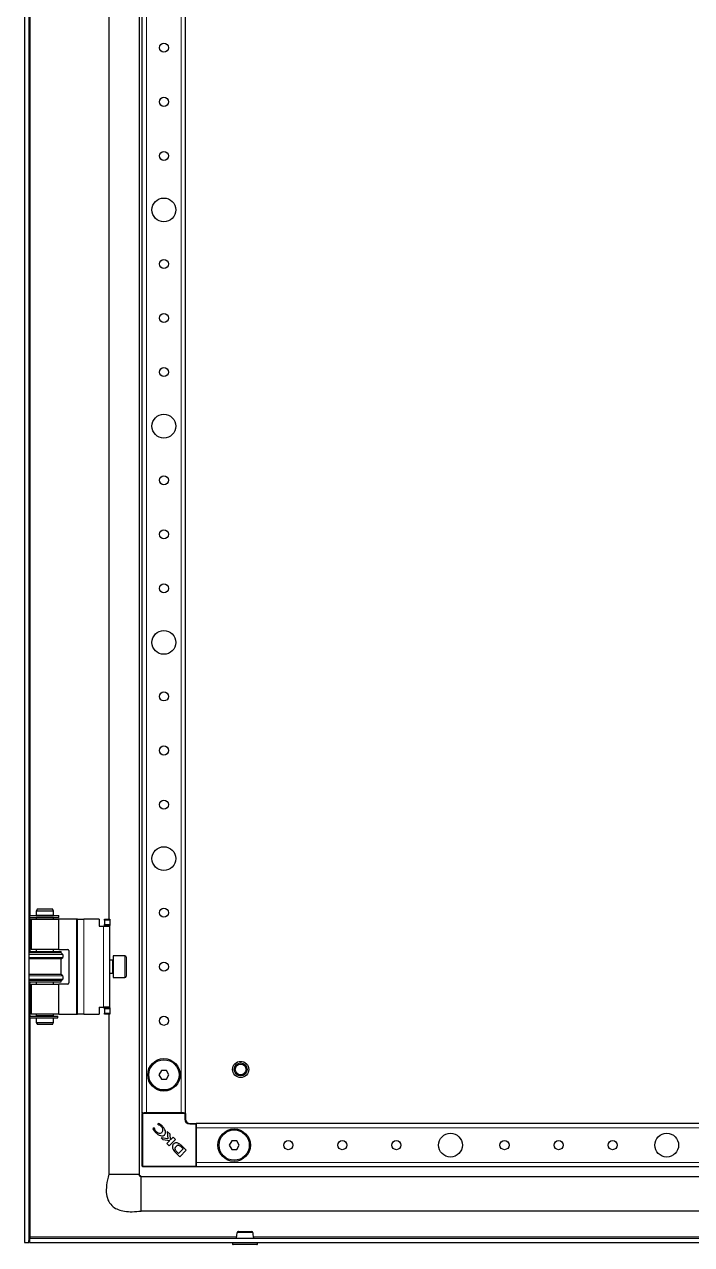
# Model space of a CAD drawing. Header units: millimetres. Extents: x -1412 to 3090, y -1547 to 1219.
# Drawn here: x -919 to -611, y -1100 to -535 of the extents above; entities that cross this region are included whole.
import ezdxf

# ---------------------------------------------------------------- set-up
doc = ezdxf.new("R2010")
doc.units = ezdxf.units.MM

msp = doc.modelspace()

# ---------------------------------------------------------------- linework, layer by layer
at = {"color": 7, "linetype": 'Continuous', "lineweight": 25}
for p, q in [((-919.44, 656.28), (-919.44, -1098.72)), ((-917.44, 656.28), (-917.44, -1098.72)), ((-866.44, 624.78), (-866.44, -1067.22)), ((-864.94, -1038.72), (-864.94, 596.28)), ((-844.94, -1038.72), (-844.94, 596.28)), ((-880.44, -518.22), (-880.44, -949.22)), ((-917.09, -947.52), (-917.09, -948.42)), ((-917.09, -947.52), (-903.62, -947.52)), ((-913.36, -944.47), (-913.94, -945.47)), ((-913.94, -945.47), (-913.94, -947.47)), ((-910.47, -945.47), (-913.94, -945.47)), ((-905.94, -947.47), (-913.94, -947.47)), ((-913.44, -947.47), (-913.44, -947.52)), ((-913.36, -944.47), (-910.39, -944.47)), ((-905.94, -945.47), (-910.47, -945.47)), ((-910.39, -944.47), (-906.52, -944.47)), ((-905.94, -945.47), (-906.52, -944.47)), ((-906.44, -947.52), (-906.44, -947.47)), ((-905.94, -947.47), (-905.94, -945.47)), ((-903.62, -947.52), (-903.57, -947.52)), ((-903.57, -948.42), (-903.57, -947.52)), ((-917.09, -948.42), (-903.62, -948.42)), ((-916.39, -949.22), (-916.39, -963.22)), ((-916.39, -949.22), (-903.49, -949.22)), ((-913.94, -948.47), (-913.94, -949.22)), ((-905.94, -948.47), (-913.94, -948.47)), ((-913.44, -948.42), (-913.44, -948.47)), ((-906.44, -948.47), (-906.44, -948.42)), ((-905.94, -949.22), (-905.94, -948.47)), ((-903.62, -948.42), (-903.57, -948.42)), ((-903.49, -963.22), (-903.49, -949.22)), ((-895.39, -949.22), (-903.49, -949.22)), ((-894.89, -949.22), (-895.39, -949.22)), ((-894.89, -949.22), (-891.89, -949.22)), ((-894.89, -993.22), (-894.89, -949.22)), ((-884.89, -949.22), (-891.89, -949.22)), ((-884.89, -949.22), (-884.89, -952.52)), ((-884.89, -952.52), (-882.89, -952.52)), ((-882.89, -952.52), (-879.89, -952.52)), ((-882.39, -949.22), (-879.89, -949.22)), ((-882.39, -949.72), (-882.39, -949.22)), ((-882.39, -949.72), (-882.39, -951.72)), ((-882.39, -952.22), (-882.39, -951.72)), ((-879.89, -952.22), (-882.39, -952.22)), ((-882.39, -952.22), (-882.39, -952.52)), ((-879.89, -949.22), (-879.89, -949.72)), ((-879.89, -949.72), (-879.89, -951.72)), ((-879.89, -951.72), (-879.89, -952.22)), ((-879.89, -952.52), (-879.89, -952.22)), ((-879.89, -989.92), (-879.89, -952.52)), ((-917.44, -964.22), (-902.44, -964.22)), ((-902.44, -964.82), (-917.44, -964.82)), ((-903.49, -963.22), (-916.39, -963.22)), ((-913.94, -963.22), (-913.94, -964.22)), ((-905.94, -964.22), (-905.94, -963.22)), ((-903.49, -963.22), (-899.39, -963.22)), ((-902.44, -964.82), (-902.44, -964.22)), ((-901.74, -965.5), (-902.44, -964.82)), ((-898.89, -963.72), (-898.89, -978.72)), ((-902.44, -967.62), (-917.44, -967.62)), ((-902.44, -967.62), (-901.74, -966.93)), ((-902.44, -974.82), (-902.44, -967.62)), ((-878.64, -968.22), (-879.89, -968.22)), ((-872.99, -966.22), (-878.39, -966.22)), ((-878.39, -966.22), (-878.39, -971.22)), ((-872.39, -966.82), (-872.39, -971.22)), ((-902.44, -974.82), (-917.44, -974.82)), ((-901.74, -975.5), (-902.44, -974.82)), ((-879.89, -974.22), (-878.64, -974.22)), ((-878.39, -971.22), (-878.39, -976.22)), ((-878.39, -976.22), (-872.99, -976.22)), ((-872.39, -971.22), (-872.39, -975.62)), ((-902.44, -977.62), (-917.44, -977.62)), ((-917.44, -978.22), (-902.44, -978.22)), ((-916.39, -979.22), (-916.39, -993.22)), ((-916.39, -979.22), (-903.49, -979.22)), ((-913.94, -978.22), (-913.94, -979.22)), ((-905.94, -979.22), (-905.94, -978.22)), ((-903.49, -993.22), (-903.49, -979.22)), ((-899.39, -979.22), (-903.49, -979.22)), ((-902.44, -977.62), (-901.74, -976.93)), ((-902.44, -978.22), (-902.44, -977.62)), ((-884.89, -989.92), (-882.89, -989.92)), ((-884.89, -989.92), (-884.89, -993.22)), ((-879.89, -989.92), (-882.89, -989.92)), ((-882.39, -989.92), (-882.39, -990.22)), ((-882.39, -990.22), (-879.89, -990.22)), ((-882.39, -990.72), (-882.39, -990.22)), ((-882.39, -990.72), (-882.39, -992.72)), ((-882.39, -993.22), (-882.39, -992.72)), ((-879.89, -990.22), (-879.89, -989.92)), ((-879.89, -990.22), (-879.89, -990.72)), ((-879.89, -990.72), (-879.89, -992.72)), ((-879.89, -992.72), (-879.89, -993.22)), ((-917.09, -994.02), (-917.09, -994.92)), ((-917.09, -994.02), (-904.1, -994.02)), ((-917.09, -994.92), (-904.1, -994.92)), ((-903.49, -993.22), (-916.39, -993.22)), ((-913.94, -993.22), (-913.94, -993.97)), ((-905.94, -993.97), (-913.94, -993.97)), ((-913.94, -994.97), (-913.94, -996.97)), ((-905.94, -994.97), (-913.94, -994.97)), ((-913.94, -996.97), (-913.36, -997.97)), ((-913.94, -996.97), (-905.94, -996.97)), ((-913.44, -993.97), (-913.44, -994.02)), ((-913.44, -994.92), (-913.44, -994.97)), ((-906.52, -997.97), (-913.36, -997.97)), ((-906.52, -997.97), (-905.94, -996.97)), ((-906.44, -994.02), (-906.44, -993.97)), ((-906.44, -994.97), (-906.44, -994.92)), ((-905.94, -993.97), (-905.94, -993.22)), ((-905.94, -996.97), (-905.94, -994.97)), ((-904.1, -994.02), (-904.02, -994.02)), ((-904.1, -994.92), (-904.02, -994.92)), ((-904.02, -994.92), (-904.02, -994.02)), ((-904.02, -994.02), (-904, -994.02)), ((-904.02, -994.92), (-904, -994.92)), ((-904, -994.92), (-904, -994.02)), ((-903.49, -993.22), (-895.39, -993.22)), ((-895.39, -993.22), (-894.89, -993.22)), ((-891.89, -993.22), (-894.89, -993.22)), ((-891.89, -993.22), (-884.89, -993.22)), ((-879.89, -993.22), (-882.39, -993.22)), ((-880.44, -993.22), (-880.44, -1067.22)), ((-856.09, -1019.22), (-857.25, -1021.22)), ((-857.25, -1021.22), (-856.09, -1023.22)), ((-853.78, -1019.22), (-856.09, -1019.22)), ((-852.63, -1021.22), (-853.78, -1019.22)), ((-853.78, -1023.22), (-852.63, -1021.22)), ((-856.09, -1023.22), (-853.78, -1023.22)), ((-864.64, -1038.72), (-864.94, -1038.72)), ((-864.94, -1063.42), (-864.94, -1039.02)), ((-864.64, -1038.72), (-863.99, -1038.72)), ((-862.94, -1038.72), (-863.99, -1038.72)), ((-846.94, -1038.72), (-862.94, -1038.72)), ((-857.31, -1043.72), (-857.82, -1043.97)), ((-845.89, -1038.72), (-846.94, -1038.72)), ((-845.89, -1038.72), (-845.24, -1038.72)), ((-844.94, -1038.72), (-845.24, -1038.72)), ((-844.94, -1039.02), (-844.94, -1041.72)), ((-842.94, -1043.72), (-840.24, -1043.72)), ((-459.94, -1043.72), (-839.94, -1043.72)), ((-839.94, -1043.72), (-839.94, -1044.02)), ((-859.39, -1045.78), (-860.08, -1046.11)), ((-859.26, -1045.92), (-859.39, -1045.78)), ((-857.82, -1043.97), (-857.71, -1044.08)), ((-853.35, -1047.35), (-853.17, -1050.82)), ((-852.07, -1048.63), (-853.35, -1047.35)), ((-851.89, -1051.29), (-852.07, -1048.63)), ((-839.94, -1044.02), (-839.94, -1044.66)), ((-839.94, -1044.66), (-839.94, -1045.72)), ((-839.94, -1045.72), (-839.94, -1061.72)), ((-856.27, -1050.35), (-855.47, -1051.14)), ((-853.17, -1050.82), (-856.27, -1050.35)), ((-855.47, -1051.14), (-852.21, -1051.63)), ((-852.21, -1051.63), (-853.6, -1053.02)), ((-853.6, -1053.02), (-852.55, -1054.07)), ((-852.55, -1054.07), (-849.59, -1051.11)), ((-850.65, -1050.05), (-851.89, -1051.29)), ((-849.59, -1051.11), (-850.65, -1050.05)), ((-846.07, -1055.37), (-846.75, -1054.71)), ((-846.48, -1054.22), (-846.49, -1054.2)), ((-844.59, -1056.11), (-846.48, -1054.22)), ((-823.59, -1051.72), (-824.75, -1053.72)), ((-824.75, -1053.72), (-823.59, -1055.72)), ((-821.28, -1051.72), (-823.59, -1051.72)), ((-820.13, -1053.72), (-821.28, -1051.72)), ((-821.28, -1055.72), (-820.13, -1053.72)), ((-849.54, -1057.08), (-847.55, -1059.07)), ((-848.99, -1056.83), (-848.25, -1057.55)), ((-848.25, -1057.55), (-846.07, -1055.37)), ((-847.55, -1059.07), (-844.59, -1056.11)), ((-823.59, -1055.72), (-821.28, -1055.72)), ((-840.24, -1063.72), (-864.64, -1063.72)), ((-839.94, -1061.72), (-839.94, -1062.77)), ((-839.94, -1062.77), (-839.94, -1063.42)), ((-839.94, -1063.42), (-839.94, -1063.72)), ((-459.94, -1063.72), (-839.94, -1063.72)), ((-865.44, -1068.22), (-459.34, -1068.22)), ((-332.44, -1084.22), (-865.44, -1084.22)), ((-919.44, -1098.72), (-917.44, -1098.72)), ((-917.14, -1096.72), (-326.74, -1096.72)), ((-917.14, -1096.72), (-917.14, -1098.72)), ((-917.14, -1098.72), (-326.74, -1098.72)), ((-917.04, -1096.72), (-916.84, -1096.12)), ((-823.19, -1098.72), (-823.19, -1099.47)), ((-820.45, -1099.72), (-822.94, -1099.72)), ((-811.94, -1099.72), (-820.45, -1099.72)), ((-811.69, -1099.47), (-811.69, -1098.72))]:
    msp.add_line(p, q, dxfattribs=at)
at = {"color": 8, "linetype": 'Continuous', "lineweight": 18}
for p, q in [((-862.94, -1038.72), (-862.94, 596.28)), ((-846.94, -1038.72), (-846.94, 596.28)), ((-916.84, -947.52), (-916.84, -519.92)), ((-903.62, -947.52), (-903.62, -948.42)), ((-916.84, -964.22), (-916.84, -948.42)), ((-895.39, -949.22), (-895.39, -993.22)), ((-891.89, -993.22), (-891.89, -949.22)), ((-882.89, -989.92), (-882.89, -952.52)), ((-879.89, -949.72), (-882.39, -949.72)), ((-882.39, -951.72), (-879.89, -951.72)), ((-901.74, -965.5), (-917.44, -965.5)), ((-901.74, -966.93), (-917.44, -966.93)), ((-878.64, -974.22), (-878.64, -968.22)), ((-872.99, -971.22), (-872.99, -966.22)), ((-901.74, -975.5), (-917.44, -975.5)), ((-872.99, -976.22), (-872.99, -971.22)), ((-901.74, -976.93), (-917.44, -976.93)), ((-916.84, -994.02), (-916.84, -978.22)), ((-879.89, -990.72), (-882.39, -990.72)), ((-882.39, -992.72), (-879.89, -992.72)), ((-916.84, -1096.12), (-916.84, -994.92)), ((-904.1, -994.02), (-904.1, -994.92)), ((-864.94, -1039.02), (-864.64, -1039.02)), ((-864.64, -1038.72), (-864.64, -1039.02)), ((-864.64, -1039.02), (-864.64, -1063.42)), ((-845.24, -1039.02), (-864.64, -1039.02)), ((-845.24, -1038.72), (-845.24, -1039.02)), ((-845.24, -1041.72), (-845.24, -1039.02)), ((-845.24, -1039.02), (-844.94, -1039.02)), ((-844.94, -1041.72), (-845.24, -1041.72)), ((-842.94, -1043.72), (-842.94, -1044.02)), ((-840.24, -1043.72), (-840.24, -1044.02)), ((-840.24, -1044.02), (-842.94, -1044.02)), ((-840.24, -1063.42), (-840.24, -1044.02)), ((-840.24, -1044.02), (-839.94, -1044.02)), ((-459.94, -1045.72), (-839.94, -1045.72)), ((-864.64, -1063.42), (-864.94, -1063.42)), ((-864.64, -1063.42), (-840.24, -1063.42)), ((-864.64, -1063.42), (-864.64, -1063.72)), ((-840.24, -1063.42), (-840.24, -1063.72)), ((-840.24, -1063.42), (-839.94, -1063.42)), ((-459.94, -1061.72), (-839.94, -1061.72)), ((-821.41, -1096.12), (-916.84, -1096.12)), ((-823.19, -1099.47), (-820.58, -1099.47)), ((-820.58, -1099.47), (-811.69, -1099.47)), ((-430.41, -1096.12), (-813.47, -1096.12))]:
    msp.add_line(p, q, dxfattribs=at)
at = {"color": 7, "linetype": 'Continuous', "lineweight": 25}
for centre, radius in [((-854.94, -546.22), 2.1), ((-854.94, -571.22), 2.1), ((-854.94, -596.22), 2.1), ((-854.94, -621.22), 5.5), ((-854.94, -646.22), 2.1), ((-854.94, -671.22), 2.1), ((-854.94, -696.22), 2.1), ((-854.94, -721.22), 5.5), ((-854.94, -746.22), 2.1), ((-854.94, -771.22), 2.1), ((-854.94, -796.22), 2.1), ((-854.94, -821.22), 5.5), ((-854.94, -846.22), 2.1), ((-854.94, -871.22), 2.1), ((-854.94, -896.22), 2.1), ((-854.94, -921.22), 5.5), ((-854.94, -946.22), 2.1), ((-854.94, -971.22), 2.1), ((-854.94, -996.22), 2.1), ((-854.94, -1021.22), 7.5), ((-854.94, -1021.22), 7), ((-819.44, -1018.72), 3.75), ((-819.44, -1018.72), 3), ((-819.44, -1018.72), 2.5), ((-822.44, -1053.72), 7.5), ((-822.44, -1053.72), 7), ((-722.44, -1053.72), 5.5), ((-622.44, -1053.72), 5.5), ((-797.44, -1053.72), 2.1), ((-772.44, -1053.72), 2.1), ((-747.44, -1053.72), 2.1), ((-697.44, -1053.72), 2.1), ((-672.44, -1053.72), 2.1), ((-647.44, -1053.72), 2.1)]:
    msp.add_circle(centre, radius, dxfattribs=at)
for centre, radius, start, end in [((-899.39, -963.72), 0.5, 0, 90), ((-902.44, -966.22), 1, 314.427, 45.573), ((-878.64, -967.97), 0.25, 270, 0), ((-872.99, -966.82), 0.6, 0, 90), ((-902.44, -976.22), 1, 314.427, 45.573), ((-878.64, -974.47), 0.25, 0, 90), ((-872.99, -975.62), 0.6, 270, 0), ((-899.39, -978.72), 0.5, 270, 0), ((-864.64, -1039.02), 0.3, 90, 180), ((-845.24, -1039.02), 0.3, 0, 90), ((-842.94, -1041.72), 2, 180, 270), ((-840.24, -1044.02), 0.3, 0, 90), ((-856.94, -1046.21), 1.97, 218.454, 305.887), ((-857.34, -1046.64), 1.94, 323.3097, 52.3464), ((-846.33, -1053.42), 4.87, 200.3445, 228.7777), ((-844.52, -1052.64), 6.12, 216.9888, 223.0744), ((-864.64, -1063.42), 0.3, 180, 270), ((-840.24, -1063.42), 0.3, 270, 0), ((-820.55, -1094.22), 0.5, 89.9637, 164.834), ((-814.33, -1094.22), 0.5, 15.2465, 90.046), ((-822.94, -1099.47), 0.25, 180, 270), ((-811.94, -1099.47), 0.25, 270, 0)]:
    msp.add_arc(centre, radius, start, end, dxfattribs=at)
at = {"color": 8, "linetype": 'Continuous', "lineweight": 18}
msp.add_arc((-842.94, -1041.72), 2.3, 180, 270, dxfattribs=at)
at = {"color": 7, "linetype": 'Continuous', "lineweight": 25}
for points, knots in [([(-855.8, -1044.82), (-856.07, -1044.58), (-856.53, -1044.15), (-857.08, -1043.85), (-857.31, -1043.72)], [0, 0, 0, 0, 0.5776526, 1, 1, 1, 1]), ([(-860.08, -1046.11), (-859.9, -1046.45), (-859.56, -1047.08), (-859.07, -1047.61), (-858.85, -1047.85)], [0, 0, 0, 0, 0.5368, 1, 1, 1, 1]), ([(-858.49, -1047.43), (-858.7, -1047.17), (-859.08, -1046.72), (-859.2, -1046.16), (-859.26, -1045.92)], [0, 0, 0, 0, 0.5796082, 1, 1, 1, 1]), ([(-858.85, -1047.85), (-858.47, -1048.18), (-857.78, -1048.79), (-856.61, -1049.34), (-855.67, -1049.48), (-855.02, -1049.33), (-854.79, -1049.14), (-854.68, -1049.05)], [0, 0, 0, 0, 0.315674, 0.58952, 0.813199, 0.909026, 1, 1, 1, 1]), ([(-857.71, -1044.08), (-857.4, -1044.22), (-856.83, -1044.48), (-856.37, -1044.91), (-856.16, -1045.11)], [0, 0, 0, 0, 0.547643, 1, 1, 1, 1]), ([(-854.68, -1049.05), (-854.54, -1048.89), (-854.26, -1048.55), (-854.09, -1047.86), (-854.22, -1046.98), (-854.79, -1045.91), (-855.43, -1045.22), (-855.8, -1044.82)], [0, 0, 0, 0, 0.130532, 0.266031, 0.423997, 0.666819, 1, 1, 1, 1]), ([(-847.82, -1053.07), (-848.03, -1052.96), (-848.42, -1052.75), (-849.05, -1052.64), (-849.64, -1052.67), (-850.18, -1052.87), (-850.61, -1053.23), (-850.91, -1053.75), (-851.02, -1054.4), (-850.94, -1054.86), (-850.89, -1055.11)], [0, 0, 0, 0, 0.138091, 0.265455, 0.384013, 0.496103, 0.605759, 0.71979, 0.847662, 1, 1, 1, 1]), ([(-849.32, -1054.34), (-849.41, -1054.44), (-849.58, -1054.61), (-849.76, -1054.89), (-849.85, -1055.16), (-849.85, -1055.49), (-849.7, -1055.89), (-849.51, -1056.17), (-849.41, -1056.33)], [0, 0, 0, 0, 0.176808, 0.319231, 0.43938, 0.552395, 0.749205, 1, 1, 1, 1]), ([(-846.75, -1054.71), (-846.95, -1054.52), (-847.31, -1054.17), (-847.85, -1053.84), (-848.3, -1053.78), (-848.64, -1053.85), (-849, -1054.04), (-849.21, -1054.23), (-849.32, -1054.34)], [0, 0, 0, 0, 0.274676, 0.503042, 0.607381, 0.716579, 0.843412, 1, 1, 1, 1]), ([(-846.98, -1053.75), (-847.13, -1053.61), (-847.4, -1053.37), (-847.69, -1053.16), (-847.82, -1053.07)], [0, 0, 0, 0, 0.55183, 1, 1, 1, 1]), ([(-846.49, -1054.2), (-846.57, -1054.13), (-846.73, -1053.97), (-846.9, -1053.82), (-846.98, -1053.75)], [0, 0, 0, 0, 0.486421, 1, 1, 1, 1]), ([(-880.44, -1067.22), (-880.85, -1068.9), (-881.58, -1071.94), (-881.67, -1076.25), (-880.7, -1079.8), (-878.65, -1082.25), (-876.01, -1083.68), (-872.99, -1084.42), (-869.39, -1084.62), (-866.82, -1084.36), (-865.44, -1084.22)], [0, 0, 0, 0, 0.176067, 0.318225, 0.435596, 0.543482, 0.633889, 0.737152, 0.858183, 1, 1, 1, 1]), ([(-867.42, -1067.22), (-867.12, -1067.22), (-866.67, -1067.22), (-866.58, -1067.22), (-866.55, -1067.22)], [0, 0, 0, 0, 0.6491387, 1, 1, 1, 1]), ([(-865.44, -1068.38), (-865.54, -1068.37), (-865.68, -1068.35), (-865.83, -1068.28), (-865.92, -1068.22), (-865.97, -1068.16), (-866.01, -1068.08), (-866.04, -1068.01), (-866.11, -1067.84), (-866.28, -1067.76), (-866.43, -1067.53), (-866.46, -1067.33), (-866.48, -1067.22)], [0, 0, 0, 0, 0.146823, 0.202041, 0.247643, 0.28691, 0.323569, 0.360785, 0.40083, 0.628513, 0.79432, 1, 1, 1, 1]), ([(-865.44, -1068.22), (-865.66, -1068.07), (-866.07, -1067.8), (-866.32, -1067.4), (-866.44, -1067.22)], [0, 0, 0, 0, 0.556114, 1, 1, 1, 1]), ([(-865.44, -1084.22), (-865.44, -1084.19), (-865.44, -1084.12), (-865.44, -1083.48), (-865.44, -1082.02), (-865.44, -1079.83), (-865.44, -1077.82), (-865.44, -1076.22), (-865.44, -1074.61), (-865.44, -1072.61), (-865.44, -1070.43), (-865.44, -1068.92), (-865.44, -1068.52), (-865.44, -1068.38)], [0, 0, 0, 0, 0.069165, 0.1363, 0.267291, 0.398282, 0.465417, 0.534583, 0.603748, 0.670883, 0.801874, 0.932865, 1, 1, 1, 1]), ([(-821.03, -1094.07), (-821.22, -1094.81), (-821.44, -1095.67), (-821.46, -1096.59), (-821.46, -1096.72)], [0, 0, 0, 0, 0.8581504, 1, 1, 1, 1]), ([(-820.51, -1093.72), (-820.52, -1093.72), (-820.57, -1093.72), (-820.29, -1093.72), (-819.77, -1093.72), (-819.05, -1093.72), (-818.2, -1093.72), (-817.13, -1093.72), (-816.11, -1093.72), (-815.22, -1093.72), (-814.61, -1093.72), (-814.32, -1093.72), (-814.36, -1093.72), (-814.37, -1093.72)], [0, 0, 0, 0, 0.03384, 0.141254, 0.248698, 0.315774, 0.423314, 0.530846, 0.63821, 0.745706, 0.853372, 0.960917, 1, 1, 1, 1]), ([(-813.42, -1096.72), (-813.42, -1096.59), (-813.44, -1095.67), (-813.66, -1094.81), (-813.85, -1094.07)], [0, 0, 0, 0, 0.14185, 1, 1, 1, 1]), ([(-917.44, -1098.72), (-917.41, -1098.28), (-917.38, -1097.72), (-917.18, -1097.16), (-917.14, -1097.04)], [0, 0, 0, 0, 0.773459, 1, 1, 1, 1])]:
    msp.add_open_spline(points, degree=3, knots=knots, dxfattribs=at)
for points in [[(-880.44, -1067.22), (-880.4, -1067.22), (-880.31, -1067.22), (-879.74, -1067.22), (-879.46, -1067.22)], [(-879.46, -1067.22), (-879.13, -1067.22), (-878.47, -1067.22), (-877.49, -1067.22), (-877.01, -1067.22)], [(-877.01, -1067.22), (-876.45, -1067.22), (-875.32, -1067.22), (-874.07, -1067.22), (-873.44, -1067.22)], [(-873.44, -1067.22), (-872.81, -1067.22), (-871.56, -1067.22), (-870.43, -1067.22), (-869.87, -1067.22)], [(-869.87, -1067.22), (-869.38, -1067.22), (-868.41, -1067.22), (-867.75, -1067.22), (-867.42, -1067.22)], [(-916.84, -1096.12), (-916.86, -1096.2), (-916.91, -1096.35), (-916.99, -1096.55), (-917.06, -1096.69), (-917.11, -1096.71), (-917.14, -1096.72)]]:
    msp.add_open_spline(points, degree=3, dxfattribs=at)
at = {"color": 8, "linetype": 'Continuous', "lineweight": 18}
msp.add_open_spline([(-813.89, -1094.09), (-813.88, -1094.09), (-813.83, -1094.09), (-814.17, -1094.09), (-814.88, -1094.09), (-815.9, -1094.09), (-817.09, -1094.09), (-818.31, -1094.09), (-819.3, -1094.09), (-820.13, -1094.09), (-820.73, -1094.09), (-821.06, -1094.09), (-821, -1094.09), (-820.99, -1094.09)], degree=3, knots=[0, 0, 0, 0, 0.038891, 0.14638, 0.253973, 0.361383, 0.468681, 0.576165, 0.683665, 0.750707, 0.858068, 0.965424, 1, 1, 1, 1], dxfattribs=at)

doc.saveas('drawing.dxf')
